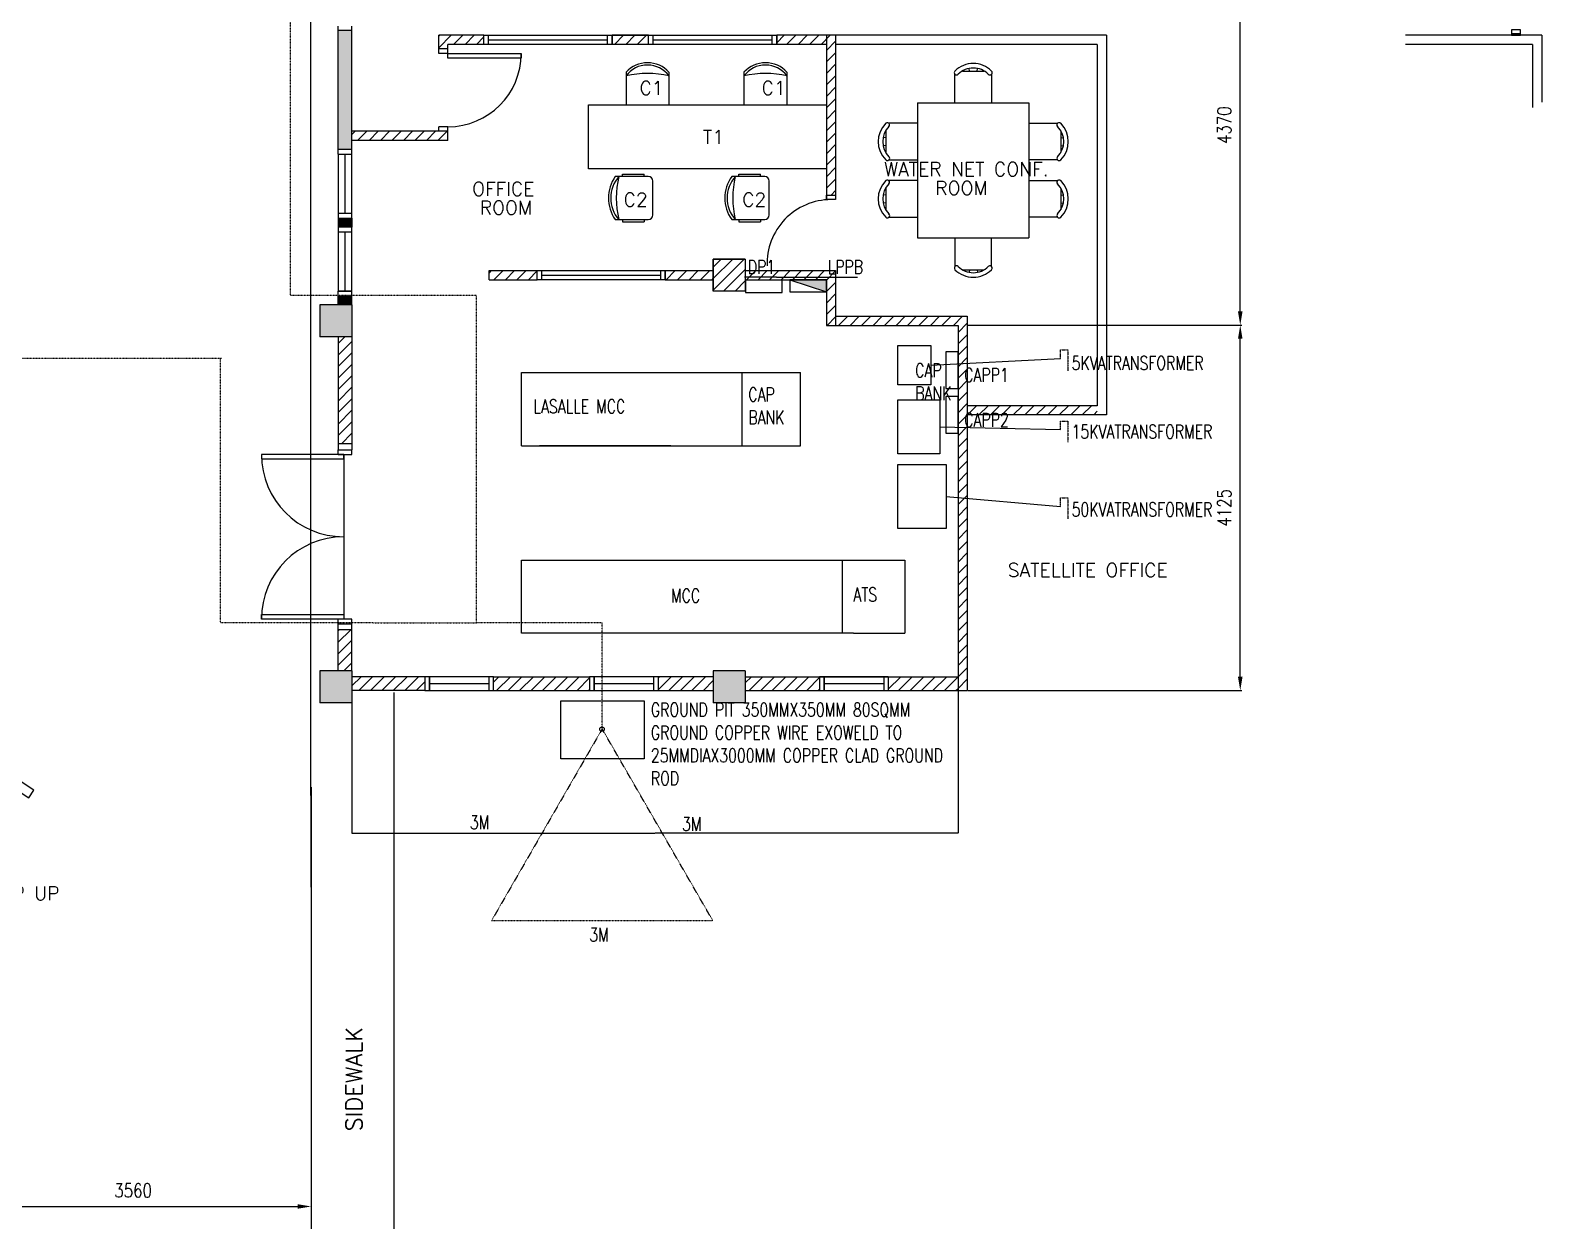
# Model space of a CAD drawing. Header units: millimetres. Extents: x 584091 to 786830, y -285467 to -75262.
# Drawn here: x 593853 to 610375, y -95884 to -82875 of the extents above; entities that cross this region are included whole.
import ezdxf

# ---------------------------------------------------------------- set-up
doc = ezdxf.new("R2010")
doc.units = ezdxf.units.MM
doc.header["$LTSCALE"] = 0.5
doc.linetypes.add('HIDDEN', pattern=[0.375, 0.25, -0.125])
doc.linetypes.add('PHANTOM2', pattern=[31.750000000000004, 15.875, -3.175, 3.175, -3.175, 3.175, -3.175])
doc.layers.get('0').update_dxf_attribs({"color": 2})
doc.layers.get('Defpoints').update_dxf_attribs({"color": 140})
for name, color, linetype in [('a-co', 3, 'PHANTOM2'), ('aa co', 7, 'Continuous'), ('aa light', 7, 'Continuous'), ('aa plan', 8, 'Continuous'), ('aa tex', 7, 'Continuous'), ('COLUMN', 6, 'Continuous'), ('DIMENSION', 1, 'Continuous'), ('DIMENSIONS', 3, 'Continuous'), ('DOORS', 2, 'Continuous'), ('DROP CEILING', 1, 'Continuous'), ('FIXTUTE', 1, 'Continuous'), ('FURNITURE', 2, 'Continuous'), ('HATCH', 1, 'Continuous'), ('RED', 1, 'Continuous'), ('ROADS', 2, 'Continuous'), ('TEXT3', 3, 'Continuous'), ('WAll', 4, 'Continuous'), ('WINDOWS', 2, 'Continuous'), ('YELLOW', 2, 'Continuous')]:
    doc.layers.add(name, color=color, linetype=linetype)
doc.styles.add('SIMPLEX', font='simplex.shx', dxfattribs={"width": 0.8})
doc.styles.get("Standard").update_dxf_attribs({"font": 'romans.shx', "width": 0.75})
doc.dimstyles.new('DIM 300', dxfattribs={"dimscale": 300, "dimtxt": 1.5, "dimasz": 1.5, "dimexe": 0.18, "dimexo": 0.0625, "dimgap": 1, "dimtad": 1, "dimzin": 0, "dimdsep": 46, "dimtxsty": 'SIMPLEX', "dimcen": 0.09, "dimclrd": 256, "dimclre": 256, "dimclrt": 3, "dimadec": 0, "dimazin": 0, "dimtfac": 1, "dimtofl": 0, "dimtmove": 0, "dimatfit": 3, "dimfxl": 1, "dimtolj": 1, "dimtzin": 0, "dimarcsym": 0})
doc.dimstyles.get("Standard").update_dxf_attribs({"dimtxt": 0.18, "dimasz": 0.18, "dimexe": 0.18, "dimexo": 0.0625, "dimgap": 0.09, "dimtad": 0, "dimtih": 1, "dimtoh": 1, "dimdec": 4, "dimzin": 0, "dimdsep": 46, "dimtxsty": 'Standard', "dimcen": 0.09, "dimadec": 0, "dimazin": 0, "dimtfac": 1, "dimtdec": 4, "dimtofl": 0, "dimtmove": 0, "dimatfit": 3, "dimfxl": 1, "dimtolj": 1, "dimtzin": 0, "dimarcsym": 0})
pattern_1 = [(45, (937948.2709889943, 142599.122250232), (-62.75572683030609, 62.7557268303061), [])]

# ---------------------------------------------------------------- blocks, each defined once
blk = doc.blocks.new('*D123')
at = {"layer": 'Defpoints', "color": 0, "transparency": 16777216}
for p in [(593030.215720275, -95232.25751931791), (596924.4049947849, -95232.25751931788), (596924.4049947849, -95727.96514266633)]:
    blk.add_point(p, dxfattribs=at)
at = {"layer": 'DROP CEILING', "color": 1, "lineweight": -2, "transparency": 16777216}
for p, q in [((593030.215720275, -95238.50751931791), (593030.215720275, -95745.96514266633)), ((596924.4049947849, -95238.50751931788), (596924.4049947849, -95745.96514266633)), ((593180.215720275, -95727.96514266633), (596774.4049947849, -95727.96514266633))]:
    blk.add_line(p, q, dxfattribs=at)
at = {"layer": 'DROP CEILING', "color": 1, "transparency": 16777216}
for points in [[(593180.215720275, -95702.96514266633), (593180.215720275, -95752.96514266633), (593030.215720275, -95727.96514266633)], [(596774.4049947849, -95702.96514266633), (596774.4049947849, -95752.96514266633), (596924.4049947849, -95727.96514266633)]]:
    blk.add_solid(points, dxfattribs=at)
at = {"layer": 'DROP CEILING', "color": 3, "transparency": 16777216, "insert": (594977.3103575299, -95552.96514266633), "char_height": 150, "attachment_point": 5, "style": 'SIMPLEX'}
blk.add_mtext('\\A1;3560', dxfattribs=at)
blk = doc.blocks.new('*D121')
at = {"layer": 'Defpoints', "color": 0, "transparency": 16777216}
for p in [(606532.1069477692, -81729.59506932934), (607079.3988059065, -81729.59506932934), (604094.217072556, -86096.84343870974)]:
    blk.add_point(p, dxfattribs=at)
at = {"layer": 'DROP CEILING', "color": 1, "lineweight": -2, "transparency": 16777216}
for p, q in [((606538.3569477692, -81729.59506932934), (607097.3988059065, -81729.59506932934)), ((607079.3988059065, -85946.84343870974), (607079.3988059065, -81879.59506932934)), ((604100.467072556, -86096.84343870974), (607097.3988059065, -86096.84343870974))]:
    blk.add_line(p, q, dxfattribs=at)
at = {"layer": 'DROP CEILING', "color": 1, "transparency": 16777216}
for points in [[(607054.3988059065, -81879.59506932934), (607104.3988059065, -81879.59506932934), (607079.3988059065, -81729.59506932934)], [(607054.3988059065, -85946.84343870974), (607104.3988059065, -85946.84343870974), (607079.3988059065, -86096.84343870974)]]:
    blk.add_solid(points, dxfattribs=at)
at = {"layer": 'DROP CEILING', "color": 3, "transparency": 16777216, "insert": (606904.3988059065, -83913.21925401945), "char_height": 150, "attachment_point": 5, "rotation": 90, "style": 'SIMPLEX'}
blk.add_mtext('\\A1;4370', dxfattribs=at)
blk = doc.blocks.new('*D113')
at = {"layer": 'Defpoints', "color": 0, "transparency": 16777216}
for p in [(604094.217072556, -86096.84343870974), (607079.3988059065, -86096.84343870974), (604094.2170725558, -90089.59506932928)]:
    blk.add_point(p, dxfattribs=at)
at = {"layer": 'DROP CEILING', "color": 1, "lineweight": -2, "transparency": 16777216}
for p, q in [((604100.467072556, -86096.84343870974), (607097.3988059065, -86096.84343870974)), ((607079.3988059065, -89939.59506932928), (607079.3988059065, -86246.84343870974)), ((604100.4670725558, -90089.59506932928), (607097.3988059065, -90089.59506932928))]:
    blk.add_line(p, q, dxfattribs=at)
at = {"layer": 'DROP CEILING', "color": 1, "transparency": 16777216}
for points in [[(607054.3988059065, -86246.84343870974), (607104.3988059065, -86246.84343870974), (607079.3988059065, -86096.84343870974)], [(607054.3988059065, -89939.59506932928), (607104.3988059065, -89939.59506932928), (607079.3988059065, -90089.59506932928)]]:
    blk.add_solid(points, dxfattribs=at)
at = {"layer": 'DROP CEILING', "color": 3, "transparency": 16777216, "insert": (606904.3988059065, -88093.21925401942), "char_height": 150, "attachment_point": 5, "rotation": 90, "style": 'SIMPLEX'}
blk.add_mtext('\\A1;4125', dxfattribs=at)
blk = doc.blocks.new('*D124')
at = {"layer": 'aa light', "color": 0, "lineweight": -2, "transparency": 16777216}
for p, q in [((597369.2170725558, -89939.65756932928), (597369.2170725558, -91649.45535744367)), ((603994.2170725558, -89939.65756932928), (603994.2170725558, -91649.45535744367))]:
    blk.add_line(p, q, dxfattribs=at)
at = {"layer": 'aa light', "color": 0, "linetype": 'Continuous', "lineweight": -2, "transparency": 16777216}
for p, q in [((597369.3970725558, -91649.27535744368), (600681.1031439843, -91649.27535744368)), ((603994.0370725557, -91649.27535744368), (600682.3310011273, -91649.27535744368))]:
    blk.add_line(p, q, dxfattribs=at)
at = {"layer": 'aa light', "color": 0, "transparency": 16777216}
for points in [[(597369.3970725558, -91649.24535744368), (597369.3970725558, -91649.30535744368), (597369.2170725558, -91649.27535744368)], [(603994.0370725557, -91649.24535744368), (603994.0370725557, -91649.30535744368), (603994.2170725558, -91649.27535744368)]]:
    blk.add_solid(points, dxfattribs=at)
at = {"layer": 'Defpoints', "color": 0, "transparency": 16777216}
for p in [(597369.2170725558, -89939.59506932928), (603994.2170725558, -89939.59506932928), (603994.2170725558, -91649.27535744368)]:
    blk.add_point(p, dxfattribs=at)
at = {"layer": 'aa light', "color": 0, "transparency": 16777216, "insert": (600681.7170725558, -91649.27535744368), "char_height": 0.18, "attachment_point": 5}
blk.add_mtext('\\A1;6625.0000', dxfattribs=at)

msp = doc.modelspace()

# ---------------------------------------------------------------- hatches: boundary and pattern name
at = {"layer": 'aa light'}
msp.add_hatch(color=1, dxfattribs=at).paths.add_polyline_path([(602556.5529540165, -85735.24722570364), (602556.5529540165, -85600.85751931797), (602156.5529540163, -85600.85751931797)])
at = {"layer": 'DIMENSION'}
h = msp.add_hatch(dxfattribs=at)
h.set_pattern_fill('ANSI31', color=8)
h.set_pattern_definition([(45, (976049.8592982031, 141748.214614326), (-0.08838834764831843, 0.08838834764831845), [])])
h.paths.add_polyline_path([(597369.2170725558, -84927.72629432363), (597219.2170725558, -84927.72629432363), (597219.2170725558, -85027.72629432363), (597369.2170725558, -85027.72629432363)])
h = msp.add_hatch(dxfattribs=at)
h.set_pattern_fill('ANSI31', color=8)
h.set_pattern_definition([(45, (976049.8592982031, 140900.0833893316), (-0.08838834764831843, 0.08838834764831845), [])])
h.paths.add_polyline_path([(597369.2170725558, -85775.85751931797), (597219.2170725558, -85775.85751931797), (597219.2170725558, -85875.85751931797), (597369.2170725558, -85875.85751931797)])
at = {"layer": 'HATCH'}
h = msp.add_hatch(dxfattribs=at)
h.set_pattern_fill('ANSI31', color=8, scale=710)
h.set_pattern_definition(pattern_1)
h.paths.add_polyline_path([(599394.2170725563, -85500.85751931797), (598869.2170725563, -85500.85751931797), (598869.2170725563, -85600.85751931797), (599394.2170725563, -85600.85751931797)])
h.paths.add_polyline_path([(601319.217072556, -85500.85751931797), (600794.2170725563, -85500.85751931797), (600794.2170725563, -85600.85751931797), (601319.217072556, -85600.85751931797)])
h.paths.add_polyline_path([(602656.5529540165, -85500.85751931797), (601669.217072556, -85500.85751931797), (601669.217072556, -85600.85751931797), (602556.5529540165, -85600.85751931803), (602556.5529540165, -86100.857519318), (602656.5529540163, -86100.857519318), (602656.5529540163, -85950.85751931797)])
h.paths.add_polyline_path([(602656.5529540163, -82929.59506932928), (602556.5529540163, -82929.59506932928), (602556.5529540163, -84675.85751931797), (602656.5529540163, -84675.85751931797)])
h.paths.add_polyline_path([(602556.5529540163, -82929.59506932928), (602012.885013286, -82929.59506932928), (602012.885013286, -83029.59506932928), (602556.5529540163, -83029.59506932928)])
h.paths.add_polyline_path([(600612.885013286, -82929.59506932928), (600212.885013286, -82929.59506932928), (600212.885013286, -83029.59506932928), (600612.885013286, -83029.59506932928)])
h.paths.add_polyline_path([(598812.885013286, -82929.59506932928), (598319.2170725558, -82929.59506932928), (598319.2170725558, -83079.59506932928), (598419.2170725558, -83079.59506932928), (598419.2170725558, -83029.59506932928), (598812.885013286, -83029.59506932928)])
h.paths.add_polyline_path([(598419.2170725558, -83979.59506932928), (598319.217072556, -83979.59506932928), (597369.2170725558, -83979.59506932928), (597369.2170725558, -84079.59506932928), (598419.2170725558, -84079.59506932928)])
h = msp.add_hatch(dxfattribs=at)
h.set_pattern_fill('ANSI31', color=8, scale=710)
h.set_pattern_definition(pattern_1)
h.paths.add_polyline_path([(601319.217072556, -85725.85751931797), (601669.217072556, -85725.85751931797), (601669.217072556, -85375.85751931797), (601319.217072556, -85375.85751931797)])
h = msp.add_hatch(dxfattribs=at)
h.set_pattern_fill('ANSI31', color=8, scale=710)
h.set_pattern_definition(pattern_1)
h.paths.add_polyline_path([(602656.5529540163, -86000.85751931797), (602656.5529540163, -86100.85751931797), (603994.217072556, -86100.85751931797), (603994.217072556, -90089.59506932928), (604094.217072556, -90089.59506932928), (604094.217072556, -86000.85751931797)])
h = msp.add_hatch(dxfattribs=at)
h.set_pattern_fill('ANSI31', color=8, scale=710)
h.set_pattern_definition(pattern_1)
h.paths.add_polyline_path([(601319.2170725558, -89939.59506932928), (600716.555732599, -89939.59506932931), (600716.555732599, -90089.59506932928), (601319.2170725558, -90089.59506932928)])
h.paths.add_polyline_path([(599966.555732599, -89939.59506932928), (599000.899290279, -89939.59506932928), (599000.899290279, -90089.59506932928), (599966.555732599, -90089.59506932928)])
h.paths.add_polyline_path([(599000.899290279, -89939.59506932928), (598916.555732599, -89939.59506932928), (598916.555732599, -90089.59506932928), (599000.899290279, -90089.59506932928)])
h.paths.add_polyline_path([(598166.555732599, -89939.59506932931), (597369.2170725558, -89939.59506932928), (597369.2170725558, -90089.59506932937), (598166.555732599, -90089.59506932934)])
h.paths.add_polyline_path([(597369.2170725558, -89425.20139434637), (597219.2170725567, -89425.20139434637), (597219.2170725574, -89875.85751931797), (597369.2170725558, -89875.85751931797)])
h.paths.add_polyline_path([(597369.2170725551, -86225.85751931797), (597219.2170725558, -86225.85751931797), (597219.2170725558, -87393.98874431232), (597369.2170725556, -87393.98874431232)])
h = msp.add_hatch(dxfattribs=at)
h.set_pattern_fill('ANSI31', color=8, scale=710)
h.set_pattern_definition(pattern_1)
h.paths.add_polyline_path([(604094.217072556, -86977.82858456936), (604094.217072556, -87077.82858456936), (605517.0902033041, -87077.82858456936), (605517.0902033041, -86977.82858456936)])
h = msp.add_hatch(dxfattribs=at)
h.set_pattern_fill('ANSI31', color=8, scale=710)
h.set_pattern_definition(pattern_1)
h.paths.add_polyline_path([(601669.2170725558, -89939.59506932928), (601669.2170725558, -90089.59506932928), (602481.7170725558, -90089.59506932928), (602481.7170725558, -89939.59506932928)])
h.paths.add_polyline_path([(603994.2170725558, -90089.59506932928), (603994.2170725558, -89939.59506932928), (603231.7170725558, -89939.59506932928), (603231.7170725558, -90089.59506932928)])
at = {"layer": 'RED'}
h = msp.add_hatch(color=8, dxfattribs=at)
h.dxf.hatch_style = 1
h.paths.add_polyline_path([(597219.217072556, -84177.72629432363), (597369.2170725558, -84177.72629432363), (597369.2170725558, -84079.59506932928), (597369.2170725558, -82879.59506932934), (597219.217072556, -82879.59506932934)])
h = msp.add_hatch(color=8, dxfattribs=at)
h.dxf.hatch_style = 1
h.paths.add_polyline_path([(597019.2170725551, -86225.85751931797), (597369.2170725551, -86225.85751931797), (597369.2170725551, -85875.85751931797), (597019.2170725551, -85875.85751931797)])
h = msp.add_hatch(color=8, dxfattribs=at)
h.dxf.hatch_style = 1
h.paths.add_polyline_path([(601669.2170725558, -89875.85751931797), (601319.2170725558, -89875.85751931797), (601319.2170725558, -90225.85751931797), (601669.2170725558, -90225.85751931797)])
h.paths.add_polyline_path([(597369.2170725558, -89875.85751931797), (597019.2170725558, -89875.85751931797), (597019.2170725558, -90225.85751931797), (597369.2170725558, -90225.85751931797)])

# ---------------------------------------------------------------- linework, layer by layer
at = {"color": 8}
msp.add_lwpolyline([(601319.217072556, -85375.85751931797), (601669.217072556, -85375.85751931797), (601669.217072556, -85725.85751931797), (601319.217072556, -85725.85751931797)], close=True, dxfattribs=at)
at = {"layer": 'a-co', "color": 3, "elevation": -17.62377274896835}
for points in [[(605115.4664622137, -86461.51340877253), (605115.4664622137, -86368.01340877253), (605196.4664622137, -86368.01340877253), (605196.4664622137, -86599.51340877253)], [(605115.4664622137, -87239.01340877253), (605115.4664622137, -87145.51340877253), (605196.4664622137, -87145.51340877253), (605196.4664622137, -87377.01340877253)], [(605115.4664622137, -88079.01340877253), (605115.4664622137, -87985.51340877253), (605196.4664622137, -87985.51340877253), (605196.4664622137, -88217.01340877253)]]:
    msp.add_lwpolyline(points, dxfattribs=at)
at = {"layer": 'aa co', "color": 4}
for p, q in [((599224.217072556, -87414.59506932936), (599224.217072556, -86614.59506932936)), ((599224.217072556, -86614.59506932936), (600024.217072556, -86614.59506932936)), ((599366.5529540165, -86614.59506932933, -17.62377274896832), (599793.8888354767, -86614.59506932933, -17.62377274896832)), ((600024.217072556, -86614.59506932936), (601231.5529540165, -86614.59506932936, -17.62377274896835)), ((601231.5529540165, -86614.59506932936, -17.62377274896835), (602274.217072556, -86614.59506932936, -17.62377274896835)), ((601634.217072556, -87414.59506932936), (601634.217072556, -86614.59506932934, -17.62377274896869)), ((602274.217072556, -87414.59506932936), (602274.217072556, -86614.59506932936)), ((599224.217072556, -87414.59506932936), (602274.217072556, -87414.59506932936)), ((600219.2170725558, -87414.59506932934), (599419.2170725558, -87414.59506932934)), ((600856.8811910956, -87414.59506932937), (600056.8811910956, -87414.59506932937)), ((600726.5529540163, -87414.59506932933), (600086.5529540163, -87414.59506932933)), ((600626.5529540164, -87414.59506932934), (600219.2170725558, -87414.59506932934)), ((599224.217072556, -89464.59506932937), (599224.217072556, -88664.59506932937)), ((599224.217072556, -88664.59506932937), (603414.217072556, -88664.59506932937)), ((599691.9676828983, -88664.59506932934), (600491.9676828983, -88664.59506932934)), ((600329.631801438, -88664.59506932937), (601129.631801438, -88664.59506932937)), ((600491.9676828983, -88664.59506932934), (601291.9676828983, -88664.59506932934)), ((601549.217072556, -88664.59506932934), (601976.5529540163, -88664.59506932934)), ((602729.631801438, -88664.59506932937), (602729.631801438, -89464.59506932937)), ((603414.217072556, -88664.59506932937), (603414.217072556, -89464.59506932937)), ((600024.217072556, -89464.59506932937), (599224.217072556, -89464.59506932937)), ((600824.217072556, -89464.59506932937), (600024.217072556, -89464.59506932937)), ((601624.217072556, -89464.59506932937), (600824.217072556, -89464.59506932937)), ((602424.217072556, -89464.59506932937), (601624.217072556, -89464.59506932937)), ((602851.5529540163, -89464.59506932937), (602424.217072556, -89464.59506932937)), ((602851.5529540163, -89464.59506932937), (603414.217072556, -89464.59506932937))]:
    msp.add_line(p, q, dxfattribs=at)
at = {"layer": 'aa light', "color": 6, "linetype": 'HIDDEN', "ltscale": 0.02}
for p, q in [((596699.3023436739, -85774.51340877239, -17.62377274896832), (596699.3023436739, -78613.01340877239, -17.62377274896832)), ((598729.3023436739, -85774.51340877239, -17.62377274896832), (596699.3023436739, -85774.51340877239, -17.62377274896832)), ((598729.3023436739, -89351.01340877239, -17.62377274896832), (598729.3023436739, -85774.51340877239, -17.62377274896832)), ((592720.1549711621, -86457.78520359525), (595942.6549711621, -86457.78520359525)), ((595928.3023436738, -86457.78520359525), (595928.3023436739, -89345.01340877239, -17.62377274896832)), ((595928.3023436739, -89345.01340877239, -17.62377274896832), (598729.3023436739, -89351.01340877239, -17.62377274896832)), ((600104.6465444397, -89351.01340877239, -17.62377274896832), (598729.3023436739, -89351.01340877239, -17.62377274896832)), ((600104.6465444397, -90509.7795940438, -17.62377274896832), (600104.6465444397, -89351.01340877239, -17.62377274896832))]:
    msp.add_line(p, q, dxfattribs=at)
at = {"layer": 'aa light', "color": 6}
for p, q in [((603335.9664622137, -86319.01340877253, -17.62377274896835), (603695.9664622137, -86319.01340877253, -17.62377274896835)), ((603335.9664622137, -86749.01340877253, -17.62377274896835), (603335.9664622137, -86319.01340877253, -17.62377274896835)), ((603695.9664622137, -86319.01340877253, -17.62377274896835), (603695.9664622137, -86749.01340877253, -17.62377274896835)), ((603695.9664622137, -86749.01340877253, -17.62377274896835), (603335.9664622137, -86749.01340877253, -17.62377274896835)), ((603335.9664622137, -86912.51340877253, -17.62377274896835), (603795.9664622137, -86912.51340877253, -17.62377274896835)), ((603335.9664622137, -87502.51340877253, -17.62377274896835), (603335.9664622137, -86912.51340877253, -17.62377274896835)), ((603795.9664622137, -86912.51340877253, -17.62377274896835), (603795.9664622137, -87502.51340877253, -17.62377274896835)), ((603795.9664622137, -87502.51340877253, -17.62377274896835), (603335.9664622137, -87502.51340877253, -17.62377274896835)), ((603335.9664622137, -87618.51340877253, -17.62377274896835), (603865.9664622137, -87618.51340877253, -17.62377274896835)), ((603335.9664622137, -88318.51340877253, -17.62377274896835), (603335.9664622137, -87618.51340877253, -17.62377274896835)), ((603865.9664622137, -87618.51340877253, -17.62377274896835), (603865.9664622137, -88318.51340877253, -17.62377274896835)), ((603865.9664622137, -88318.51340877253, -17.62377274896835), (603335.9664622137, -88318.51340877253, -17.62377274896835))]:
    msp.add_line(p, q, dxfattribs=at)
at = {"layer": 'aa light', "color": 4}
for points in [[(601670.5529540165, -85607.15494736293), (601670.5529540165, -85741.54465374872), (602070.5529540165, -85741.54465374872), (602070.5529540165, -85607.15494736293)], [(602156.5529540165, -85600.85751931797), (602156.5529540165, -85735.24722570376), (602556.5529540165, -85735.24722570376), (602556.5529540165, -85600.85751931797)], [(603994.217072556, -86388.01340877253), (603859.8273661702, -86388.01340877253), (603859.8273661702, -86788.01340877253), (603994.217072556, -86788.01340877253)], [(603994.217072556, -86878.51340877253), (603859.8273661702, -86878.51340877253), (603859.8273661702, -87278.51340877253), (603994.217072556, -87278.51340877253)]]:
    msp.add_lwpolyline(points, close=True, dxfattribs=at)
msp.add_lwpolyline([(602156.5529540165, -85600.85751931797), (602556.5529540165, -85735.24722570376)], dxfattribs=at)
at = {"layer": 'aa light', "color": 6, "elevation": -17.62377274896832}
msp.add_lwpolyline([(599652.8023436739, -90204.51340877239), (600562.8632989749, -90204.51340877239), (600562.8632989749, -90834.91455033075), (599652.8023436739, -90834.91455033075)], close=True, dxfattribs=at)
at = {"layer": 'aa light', "color": 6, "linetype": 'HIDDEN', "ltscale": 0.02, "elevation": -17.62377274896832}
msp.add_lwpolyline([(601313.3985668765, -92603.39951065622), (600104.6465444397, -90509.7795940438), (598895.8945220027, -92603.39951065619)], close=True, dxfattribs=at)
at = {"layer": 'aa light', "color": 6}
msp.add_circle((600103.0534059973, -90512.5389907694, -17.62377274896832), 25, dxfattribs=at)
at = {"layer": 'aa plan', "ltscale": 0.05}
for p, q in [((602008.9676828984, -85573.46927329231, 17.6237727489683), (601658.9676828984, -85573.46927329231, 17.6237727489683)), ((602008.9676828984, -85573.46927329231, 17.6237727489683), (602896.3035643587, -85573.46927329231, 17.6237727489683)), ((603695.9664622137, -86534.01340877253, -17.62377274896835), (605115.4664622137, -86461.51340877253, -17.62377274896835)), ((603795.9664622137, -87207.51340877253, -17.62377274896835), (605115.4664622137, -87239.01340877253, -17.62377274896835)), ((603865.9664622137, -87968.51340877253, -17.62377274896835), (605115.4664622137, -88079.01340877253, -17.62377274896835))]:
    msp.add_line(p, q, dxfattribs=at)
at = {"layer": 'COLUMN', "color": 8}
for p, q in [((601669.217072556, -85375.85751931797), (601319.217072556, -85375.85751931797)), ((601319.217072556, -85375.85751931797), (601319.217072556, -85725.85751931797)), ((601669.217072556, -85375.85751931797), (601319.217072556, -85375.85751931797)), ((601319.217072556, -85375.85751931797), (601319.217072556, -85725.85751931797)), ((601669.217072556, -85375.85751931797), (601669.217072556, -85725.85751931797)), ((601669.217072556, -85375.85751931797), (601669.217072556, -85725.85751931797)), ((601669.217072556, -85725.85751931797), (601319.217072556, -85725.85751931797)), ((601669.217072556, -85725.85751931797), (601319.217072556, -85725.85751931797)), ((597369.2170725558, -85875.85751931797), (597019.2170725558, -85875.85751931797)), ((597019.2170725558, -85875.85751931797), (597019.2170725558, -86225.85751931797)), ((597369.2170725558, -85875.85751931797), (597369.2170725558, -86225.85751931797)), ((597369.2170725558, -86225.85751931797), (597019.2170725558, -86225.85751931797)), ((597369.2170725558, -89875.85751931797), (597019.2170725558, -89875.85751931797)), ((597019.2170725558, -89875.85751931797), (597019.2170725558, -90225.85751931797)), ((597369.2170725558, -89875.85751931797), (597369.2170725558, -90225.85751931797)), ((601669.2170725558, -89875.85751931797), (601319.2170725558, -89875.85751931797)), ((601319.2170725558, -89875.85751931797), (601319.2170725558, -90225.85751931797)), ((601669.2170725558, -89875.85751931797), (601669.2170725558, -90225.85751931797)), ((597369.2170725558, -90225.85751931797), (597019.2170725558, -90225.85751931797)), ((601669.2170725558, -90225.85751931797), (601319.2170725558, -90225.85751931797))]:
    msp.add_line(p, q, dxfattribs=at)
at = {"layer": 'DIMENSIONS', "color": 8}
for points in [[(610375.2281372249, -82929.59506932934), (610375.2281372249, -83661.0019245705)], [(610275.2281372249, -83029.59506932934), (610275.2281372249, -83718.21244175915)]]:
    msp.add_lwpolyline(points, dxfattribs=at)
at = {"layer": 'DOORS', "color": 8}
for p, q in [((598862.885013286, -83029.59506932934), (598862.885013286, -82929.59506932934)), ((600162.885013286, -83029.59506932931), (600162.885013286, -82929.59506932931)), ((600212.885013286, -83029.59506932931), (600212.885013286, -82929.59506932931)), ((600612.885013286, -83029.59506932928), (600612.885013286, -82929.59506932928)), ((600662.885013286, -83029.59506932928), (600662.885013286, -82929.59506932928)), ((601962.885013286, -83029.59506932928), (601962.885013286, -82929.59506932928)), ((602012.885013286, -83029.59506932928), (602012.885013286, -82929.59506932928)), ((598862.885013286, -82979.59506932934), (600162.885013286, -82979.59506932934)), ((600662.885013286, -82979.59506932934), (601962.885013286, -82979.59506932934)), ((599394.2170725563, -85600.85751931803), (599394.2170725563, -85500.85751931803)), ((599444.2170725563, -85600.85751931803), (599444.2170725563, -85500.85751931803)), ((599444.2170725563, -85550.85751931803), (600744.2170725563, -85550.85751931803)), ((600744.2170725563, -85600.85751931797), (600744.2170725563, -85500.85751931797)), ((600794.2170725563, -85600.85751931797), (600794.2170725563, -85500.85751931797)), ((597369.217072556, -89309.59506932931), (597219.217072556, -89309.59506932934))]:
    msp.add_line(p, q, dxfattribs=at)
for points in [[(598812.885013286, -82929.59506932928), (600212.885013286, -82929.59506932928), (600212.885013286, -83029.59506932928), (598812.885013286, -83029.59506932928)], [(600612.885013286, -82929.59506932928), (602012.885013286, -82929.59506932928), (602012.885013286, -83029.59506932928), (600612.885013286, -83029.59506932928)], [(610044.217072556, -82870.59506932934), (610044.217072556, -82929.59506932934), (610144.217072556, -82929.59506932934), (610144.217072556, -82870.59506932934)], [(598419.217072556, -83129.59506932928), (599219.217072556, -83129.59506932928), (599219.217072556, -83179.59506932928), (598419.217072556, -83179.59506932928)], [(602556.5529540163, -84725.85751931797), (602556.5529540163, -84675.85751931797), (602656.5529540163, -84675.85751931797), (602656.5529540163, -84725.85751931797)], [(599394.2170725563, -85500.85751931797), (600794.2170725563, -85500.85751931797), (600794.2170725563, -85600.85751931797), (599394.2170725563, -85600.85751931797)], [(592168.6322469406, -90159.25286853357), (593836.5392312522, -91262.92233521517), (593891.7227045861, -91179.52698599958), (592223.8157202748, -90075.85751931797)]]:
    msp.add_lwpolyline(points, close=True, dxfattribs=at)
for centre, radius, start, end in [((598419.217072556, -83129.59506932928), 800, 270, 0), ((602606.5529540163, -85425.85751931797), 700, 90, 182.0467130958571)]:
    msp.add_arc(centre, radius, start, end, dxfattribs=at)
at = {"layer": 'FIXTUTE', "color": 8}
for p, q in [((596920.2170725558, -88039.59506932931), (596920.2170725558, -80727.0374023841)), ((596920.2170725558, -91236.43875786284), (596920.2170725558, -88039.59506932931)), ((596920.2170725558, -91236.43875786287), (596920.2170725558, -92237.57518865247))]:
    msp.add_line(p, q, dxfattribs=at)
at = {"layer": 'FURNITURE', "color": 8}
for p, q in [((603960.9480191222, -83669.07371189608), (603960.9480191222, -83356.00462779007)), ((604041.7182881297, -83320.64928873081), (604280.1777501146, -83320.64928873081)), ((604118.1867605182, -83320.64928873087), (604115.1617626254, -83292.35266705503)), ((604203.709277726, -83320.64928873087), (604206.7342756188, -83292.35266705503)), ((604360.9480191222, -83356.00462779007), (604360.9480191222, -83669.07371189608)), ((603552.9775959759, -83892.1609267611), (603239.9085118698, -83892.1609267611)), ((604768.9184422684, -83892.1609267611), (605081.9875263744, -83892.1609267611)), ((603204.5531728107, -84049.39966815716), (603176.2565511349, -84046.37467026449)), ((603204.5531728105, -83972.93119576864), (603204.5531728105, -84211.39065775357)), ((605117.3428654338, -83972.93119576864), (605117.3428654338, -84211.39065775357)), ((605117.3428654338, -84049.39966815716), (605145.6394871096, -84046.37467026449)), ((603204.5531728107, -84134.92218536494), (603176.2565511349, -84137.94718325773)), ((605117.3428654338, -84134.92218536494), (605145.6394871096, -84137.94718325773)), ((603239.9085118698, -84292.1609267611), (603552.9775959759, -84292.1609267611)), ((605081.9875263744, -84292.1609267611), (604768.9184422684, -84292.1609267611)), ((600325.6214476277, -84472.9438709128), (600325.6214476277, -84447.9438709128)), ((600325.6214476277, -84447.9438709128), (600562.0564747574, -84447.9438709128)), ((600562.0564747574, -84472.9438709128), (600562.0564747574, -84447.9438709128)), ((601598.0112969023, -84472.9438709128), (601598.0112969023, -84447.9438709128)), ((601598.0112969023, -84447.9438709128), (601834.446324032, -84447.9438709128)), ((601834.446324032, -84472.9438709128), (601834.446324032, -84447.9438709128)), ((603552.9775959759, -84518.35156415636), (603239.9085118698, -84518.35156415636)), ((604768.9184422684, -84518.35156415636), (605081.9875263744, -84518.35156415636)), ((603204.5531728107, -84675.59030555241), (603176.2565511349, -84672.56530765974)), ((603204.5531728105, -84599.1218331639), (603204.5531728105, -84837.58129514882)), ((605117.3428654338, -84599.1218331639), (605117.3428654338, -84837.58129514882)), ((605117.3428654338, -84675.59030555241), (605145.6394871096, -84672.56530765974)), ((603204.5531728107, -84761.11282276019), (603176.2565511349, -84764.13782065298)), ((603239.9085118698, -84918.35156415636), (603552.9775959759, -84918.35156415636)), ((605081.9875263744, -84918.35156415636), (604768.9184422684, -84918.35156415636)), ((605117.3428654338, -84761.11282276019), (605145.6394871096, -84764.13782065298)), ((600325.6214476277, -84943.72001062243), (600325.6214476277, -84968.72001062243)), ((600325.6214476277, -84968.72001062243), (600562.0564747574, -84968.72001062243)), ((600562.0564747574, -84943.72001062243), (600562.0564747574, -84968.72001062243)), ((601598.0112969023, -84943.72001062243), (601598.0112969023, -84968.72001062243)), ((601598.0112969023, -84968.72001062243), (601834.446324032, -84968.72001062243)), ((601834.446324032, -84943.72001062243), (601834.446324032, -84968.72001062243)), ((603960.9480191222, -85143.12692335201), (603960.9480191222, -85456.19600745803)), ((604360.9480191222, -85456.19600745803), (604360.9480191222, -85143.12692335201)), ((604041.7182881297, -85491.55134651728), (604280.1777501146, -85491.55134651728)), ((604118.1867605182, -85491.55134651723), (604115.1617626254, -85519.84796819306)), ((604203.709277726, -85491.55134651723), (604206.7342756188, -85519.84796819306))]:
    msp.add_line(p, q, dxfattribs=at)
at = {"layer": 'FURNITURE', "color": 8, "ltscale": 0.05}
for p, q in [((603552.9775959759, -83669.07371189608), (603552.9775959759, -85143.12692335207)), ((603552.9775959759, -83669.07371189608), (604768.9184422684, -83669.07371189608)), ((604768.9184422684, -83669.07371189608), (604768.9184422684, -85143.12692335207)), ((603552.9775959759, -85143.12692335207), (604768.9184422684, -85143.12692335207))]:
    msp.add_line(p, q, dxfattribs=at)
for points in [[(600365.1743397575, -83335.038273396, 0.006633133888739701), (600365.1658927957, -83335.67497020334), (600365.1658927957, -83688.7097873752)], [(601654.9557780144, -83335.038273396, 0.006633133888739701), (601654.9473310523, -83335.67497020334), (601654.9473310523, -83688.7097873752)], [(600247.8515125914, -84943.71156366044, 0.006633133888739701), (600248.4882093987, -84943.72001062243), (600608.9331978511, -84943.72001062243, 0.4142135623730951), (600658.9331978511, -84893.72001062243), (600658.9331978511, -84522.9438709128, 0.4142135623730951), (600608.9331978511, -84472.9438709128), (600248.4882093987, -84472.9438709128)], [(601520.2413618662, -84943.71156366044, 0.006633133888739701), (601520.8780586736, -84943.72001062243), (601881.323047126, -84943.72001062243, 0.4142135623730951), (601931.323047126, -84893.72001062243), (601931.323047126, -84522.9438709128, 0.4142135623730951), (601881.323047126, -84472.9438709128), (601520.8780586736, -84472.9438709128)]]:
    msp.add_lwpolyline(points, format="xyb", dxfattribs=at)
for points in [[(600835.9420325053, -83688.7097873752), (600835.9420325053, -83335.67497020334)], [(602125.7234707619, -83688.7097873752), (602125.7234707619, -83335.67497020334)]]:
    msp.add_lwpolyline(points, dxfattribs=at)
at = {"layer": 'FURNITURE', "color": 8}
msp.add_lwpolyline([(599956.5529540163, -83688.7097873752), (602556.5529540163, -83688.7097873752), (602556.5529540163, -84388.7097873752), (599956.5529540163, -84388.7097873752)], close=True, dxfattribs=at)
for centre, radius, start, end in [((600600.2740651816, -83545.4330073621), 290.4961568309733, 35.78076128279082, 144.0308303592834), ((600600.2740651816, -83545.4330073621), 315.4961568309733, 41.67092028922937, 138.1740987416885), ((601890.0555034385, -83545.4330073621), 290.4961568309733, 35.78076128279082, 144.0308303592834), ((601890.0555034385, -83545.4330073621), 315.4961568309733, 41.67092028922937, 138.1740987416885), ((604160.9480191222, -83520.64928873081), 282.842712474619, 44.99999999941044, 135.0000000005896), ((600600.5539626505, -84326.08376350292), 979.9638048472152, 76.1016091693358, 103.8983908306642), ((601890.3354009071, -84326.08376350292), 979.9638048472152, 76.1016091693358, 103.8983908306642), ((603978.6256886518, -83338.3269582605), 24.9999999999502, 135.0000000005896, 315.0000000005895), ((604160.9480191222, -83520.64928873081), 232.842712474619, 44.99999999941044, 135.0000000005896), ((604343.2703495924, -83338.3269582605), 24.9999999999502, 224.9999999994105, 44.99999999941044), ((603404.5531728105, -84092.1609267611), 282.842712474619, 135.0000000005896, 224.9999999994105), ((603404.5531728105, -84092.1609267611), 232.842712474619, 135.0000000005896, 224.9999999994105), ((603222.2308423403, -83909.83859629079), 24.9999999999502, 315.0000000005895, 135.0000000005896), ((605099.665195904, -83909.83859629079), 24.9999999999502, 44.99999999941044, 224.9999999994105), ((604917.3428654338, -84092.1609267611), 232.842712474619, 315.0000000005895, 44.99999999941044), ((604917.3428654338, -84092.1609267611), 282.842712474619, 315.0000000005895, 44.99999999941044), ((603222.2308423403, -84274.48325723142), 24.9999999999502, 224.9999999994105, 44.99999999941044), ((605099.665195904, -84274.48325723142), 24.9999999999502, 135.0000000005896, 315.0000000005895), ((600577.7757457581, -84708.77349769548), 405.0257948205859, 144.3904639990694, 215.4545550258301), ((600549.8134000164, -84708.76239062627), 352.0634780617588, 137.9469662520318, 221.8646253829112), ((601238.8970026984, -84708.33194076762), 979.9638048472152, 166.1016091683262, 193.8983908316738), ((601850.165595033, -84708.77349769548), 405.0257948205859, 144.3904639990694, 215.4545550258301), ((601822.203249291, -84708.76239062627), 352.0634780617588, 137.9469662520318, 221.8646253829112), ((602511.286851973, -84708.33194076762), 979.9638048472152, 166.1016091683262, 193.8983908316738), ((603404.5531728105, -84718.35156415636), 282.842712474619, 135.0000000005896, 224.9999999994105), ((603404.5531728105, -84718.35156415636), 232.842712474619, 135.0000000005896, 224.9999999994105), ((603222.2308423403, -84536.02923368604), 24.9999999999502, 315.0000000005895, 135.0000000005896), ((605099.665195904, -84536.02923368604), 24.9999999999502, 44.99999999941044, 224.9999999994105), ((604917.3428654338, -84718.35156415636), 232.842712474619, 315.0000000005895, 44.99999999941044), ((604917.3428654338, -84718.35156415636), 282.842712474619, 315.0000000005895, 44.99999999941044), ((603222.2308423403, -84900.67389462667), 24.9999999999502, 224.9999999994105, 44.99999999941044), ((605099.665195904, -84900.67389462667), 24.9999999999502, 135.0000000005896, 315.0000000005895), ((603978.6256886518, -85473.8736769876), 24.9999999999502, 44.99999999941044, 224.9999999994105), ((604160.9480191222, -85291.55134651728), 282.842712474619, 224.9999999994105, 315.0000000005895), ((604160.9480191222, -85291.55134651728), 232.842712474619, 224.9999999994105, 315.0000000005895), ((604343.2703495924, -85473.8736769876), 24.9999999999502, 315.0000000005895, 135.0000000005896)]:
    msp.add_arc(centre, radius, start, end, dxfattribs=at)
at = {"layer": 'ROADS', "color": 8}
for p, q in [((597825.6170725559, -90112.29656097651), (597825.6170725559, -101865.2859207238)), ((596924.4049947849, -91145.01498762006), (596924.4049947849, -102898.0043473673))]:
    msp.add_line(p, q, dxfattribs=at)
at = {"layer": 'WAll', "color": 8}
for p, q in [((597219.217072556, -84227.72629432363), (597219.217072556, -82829.59506932934)), ((597369.2170725558, -84079.59506932928), (597369.2170725558, -82829.59506932934)), ((598319.2170725558, -83129.59506932928), (598319.2170725558, -82929.59506932928)), ((600212.885013286, -82929.59506932928), (600612.885013286, -82929.59506932928)), ((598419.2170725558, -83129.59506932928), (598419.2170725558, -83029.59506932928)), ((600612.885013286, -83029.59506932928), (600212.885013286, -83029.59506932928)), ((598319.217072556, -83979.59506932928), (598319.217072556, -83929.59506932928)), ((598419.2170725558, -84079.59506932928), (598419.2170725558, -83929.59506932928)), ((597369.2170725558, -84227.72629432363), (597369.2170725558, -84079.59506932928)), ((597219.2170725558, -84927.72629432363), (597219.2170725558, -85027.72629432363)), ((597369.2170725558, -84927.72629432363), (597369.2170725558, -85027.7262943236)), ((598869.2170725563, -85600.85751931797), (598869.2170725563, -85500.85751931797)), ((597219.217072556, -85875.85751931797), (597219.217072556, -85727.72629432363)), ((597369.217072556, -85875.85751931797), (597369.217072556, -85727.72629432363)), ((597219.2170725558, -86225.85751931797), (597219.2170725558, -87459.59506932937)), ((597369.2170725551, -86225.85751931797), (597369.2170725556, -87459.59506932937)), ((597219.217072556, -87509.59506932934), (597219.217072556, -87459.59506932934)), ((597369.217072556, -87509.59506932934), (597369.217072556, -87459.59506932934)), ((597219.2170725574, -89875.857519318), (597219.2170725565, -89309.5950693294)), ((597369.2170725558, -89875.857519318), (597369.2170725558, -89309.59506932937))]:
    msp.add_line(p, q, dxfattribs=at)
at = {"layer": 'WAll', "color": 8, "ltscale": 0.05}
for p, q in [((598812.885013286, -82929.59506932928), (598319.2170725558, -82929.59506932928)), ((600612.885013286, -82929.59506932928), (600212.885013286, -82929.59506932928)), ((602556.5529540163, -82929.59506932928), (602012.885013286, -82929.59506932928)), ((602556.5529540163, -82929.59506932928), (602556.5529540163, -84725.85751931797)), ((605617.0902033038, -82929.59506932934), (602556.5529540165, -82929.59506932928)), ((602656.5529540163, -82929.59506932931), (602656.5529540163, -84725.85751931797)), ((605617.0902033038, -82929.59506932937), (605617.0902033038, -87077.82858456936)), ((610375.2281372249, -82929.59506932934), (608884.4652830672, -82929.59506932934)), ((598812.885013286, -83029.59506932928), (598419.2170725558, -83029.59506932928)), ((600612.885013286, -83029.59506932928), (600212.885013286, -83029.59506932928)), ((602556.5529540163, -83029.59506932928), (602012.885013286, -83029.59506932928)), ((605517.0902033038, -83029.59506932928), (602656.5529540163, -83029.59506932934)), ((605517.0902033038, -83029.59506932928), (605517.0902033038, -86977.82858456936)), ((610275.2281372249, -83029.59506932934), (608884.4652830672, -83029.59506932934)), ((598319.2170725558, -83979.59506932928), (597369.2170725558, -83979.59506932928)), ((598419.2170725558, -84079.59506932928), (597369.2170725558, -84079.59506932928)), ((602556.5529540163, -84675.85751931797), (602656.5529540163, -84675.85751931797)), ((598869.2170725563, -85500.85751931797), (599394.2170725563, -85500.85751931797)), ((600794.2170725563, -85500.85751931797), (601319.217072556, -85500.85751931797)), ((601669.217072556, -85500.85751931797), (602656.5529540163, -85500.85751931797)), ((602656.5529540165, -85500.857519318), (602656.5529540165, -86000.85751931797)), ((598869.2170725563, -85600.85751931797), (599394.2170725563, -85600.85751931797)), ((600794.2170725563, -85600.85751931797), (601319.217072556, -85600.85751931797)), ((601669.217072556, -85600.85751931797), (602556.5529540165, -85600.85751931803)), ((602556.5529540165, -85600.85751931797), (602556.5529540165, -86000.85751931797)), ((602556.5529540165, -85600.85751931797), (602556.5529540165, -86100.85751931803)), ((602656.5529540163, -85950.85751931797), (602656.5529540163, -86100.857519318)), ((602656.5529540163, -86000.85751931797), (604094.217072556, -86000.85751931797)), ((604094.217072556, -86000.85751931797), (604094.217072556, -90089.59506932928)), ((602556.5529540165, -86100.857519318), (603994.217072556, -86100.85751931797)), ((603994.217072556, -86100.85751931797), (603994.217072556, -89939.59506932928)), ((605517.0902033041, -86977.82858456936), (604094.217072556, -86977.82858456936)), ((605617.0902033038, -87077.82858456936), (604094.217072556, -87077.82858456936)), ((598166.555732599, -89939.59506932931), (597369.2170725558, -89939.59506932928)), ((598916.5557325988, -89939.59506932928), (599966.555732599, -89939.59506932928)), ((601319.2170725558, -89939.59506932928), (600716.5557325988, -89939.59506932931)), ((598166.555732599, -90089.59506932934), (597369.2170725558, -90089.59506932937)), ((598916.5557325988, -90089.59506932928), (599966.555732599, -90089.59506932928)), ((600716.555732599, -90089.59506932928), (601319.2170725558, -90089.59506932928))]:
    msp.add_line(p, q, dxfattribs=at)
msp.add_lwpolyline([(605617.0902033038, -85015.85829285017), (605617.0902033038, -85115.85829285017)], dxfattribs=at)
at = {"layer": 'WINDOWS', "color": 8}
for p, q in [((597369.2170725558, -82879.59506932934), (597219.217072556, -82879.59506932934)), ((610144.217072556, -82912.5950693294), (610044.217072556, -82912.5950693294)), ((598419.217072556, -83079.59506932928), (598319.217072556, -83079.59506932928)), ((598419.217072556, -83129.59506932928), (598319.217072556, -83129.59506932928)), ((598419.217072556, -83929.59506932928), (598319.217072556, -83929.59506932928)), ((598419.217072556, -83979.59506932928), (598319.217072556, -83979.59506932928)), ((597219.217072556, -87459.59506932934), (597369.217072556, -87459.59506932934)), ((597219.217072556, -87509.59506932934), (597369.217072556, -87509.59506932934)), ((597279.217072556, -87509.59506932934), (597279.217072556, -89309.59506932934)), ((597279.217072556, -87509.59506932934), (597279.217072556, -89309.59506932934)), ((597219.217072556, -89359.59506932934), (597369.217072556, -89359.59506932934))]:
    msp.add_line(p, q, dxfattribs=at)
at = {"layer": 'WINDOWS', "color": 8, "ltscale": 0.05}
for p, q in [((597369.2170725558, -84177.72629432363), (597219.2170725558, -84177.72629432363)), ((597219.2170725558, -84227.72629432363), (597369.2170725558, -84227.72629432363)), ((597219.2170725558, -84227.72629432363), (597219.2170725558, -84927.72629432363)), ((597294.2170725558, -84877.72629432363), (597294.2170725558, -84227.72629432363)), ((597369.2170725558, -84927.72629432363), (597369.2170725558, -84227.72629432363)), ((597369.2170725558, -84877.72629432363), (597219.2170725558, -84877.72629432363)), ((597219.2170725558, -84927.72629432363), (597369.2170725558, -84927.72629432363)), ((597369.217072556, -85027.72629432363), (597219.217072556, -85027.72629432363)), ((597219.2170725558, -85027.72629432363), (597219.2170725558, -85727.72629432363)), ((597219.217072556, -85077.72629432363), (597369.217072556, -85077.72629432363)), ((597294.2170725558, -85727.72629432363), (597294.2170725558, -85077.72629432363)), ((597369.217072556, -85727.72629432363), (597369.2170725558, -85027.72629432363)), ((597369.217072556, -85727.72629432363), (597219.217072556, -85727.72629432363)), ((597219.217072556, -85777.72629432363), (597369.217072556, -85777.72629432363)), ((597369.217072556, -87393.98874431232), (597219.217072556, -87393.98874431232)), ((597369.217072556, -89425.20139434637), (597219.217072556, -89425.20139434637)), ((598216.555732599, -89939.59506932928), (598166.555732599, -89939.59506932928)), ((598166.555732599, -89939.59506932928), (598166.555732599, -90089.59506932928)), ((598216.555732599, -90089.59506932928), (598216.555732599, -89939.59506932928)), ((598216.555732599, -90014.59506932928), (598866.555732599, -90014.59506932928)), ((598866.555732599, -89939.59506932928), (598866.555732599, -90089.59506932928)), ((598916.555732599, -90089.59506932928), (598916.555732599, -89939.59506932928)), ((600016.555732599, -89939.59506932928), (599966.555732599, -89939.59506932928)), ((599966.555732599, -89939.59506932928), (599966.555732599, -90089.59506932928)), ((600016.555732599, -90089.59506932928), (600016.555732599, -89939.59506932928)), ((600016.555732599, -90014.59506932928), (600666.555732599, -90014.59506932928)), ((600666.555732599, -89939.59506932928), (600666.555732599, -90089.59506932928)), ((600716.555732599, -89939.59506932928), (600716.555732599, -90089.59506932928)), ((602531.7170725558, -89939.59506932928), (602481.7170725558, -89939.59506932928)), ((602481.7170725558, -89939.59506932928), (602481.7170725558, -90089.59506932928)), ((602531.7170725558, -90089.59506932928), (602531.7170725558, -89939.59506932928)), ((602531.7170725558, -90014.59506932928), (603181.7170725558, -90014.59506932928)), ((603181.7170725558, -89939.59506932928), (603181.7170725558, -90089.59506932928)), ((603231.7170725558, -89939.59506932928), (603231.7170725558, -90089.59506932928)), ((598166.555732599, -90089.59506932928), (598216.555732599, -90089.59506932928)), ((599966.555732599, -90089.59506932928), (600016.555732599, -90089.59506932928)), ((602481.7170725558, -90089.59506932928), (602531.7170725558, -90089.59506932928))]:
    msp.add_line(p, q, dxfattribs=at)
for points in [[(597219.217072556, -85727.72629432363), (597369.217072556, -85727.72629432363)], [(598916.555732599, -89939.59506932928), (598216.555732599, -89939.59506932928), (598216.555732599, -90089.59506932928), (598916.555732599, -90089.59506932928)], [(600716.555732599, -89939.59506932928), (600016.555732599, -89939.59506932928), (600016.555732599, -90089.59506932928), (600716.555732599, -90089.59506932928)], [(603231.7170725558, -89939.59506932928), (602531.7170725558, -89939.59506932928), (602531.7170725558, -90089.59506932928), (603231.7170725558, -90089.59506932928)]]:
    msp.add_lwpolyline(points, dxfattribs=at)
at = {"layer": 'WINDOWS', "color": 8}
for points in [[(597279.217072556, -87559.59506932934), (597279.217072556, -87509.59506932934), (596379.217072556, -87509.59506932934), (596379.217072556, -87559.59506932934)], [(597279.217072556, -89259.59506932934), (597279.217072556, -89309.59506932934), (596379.217072556, -89309.59506932934), (596379.217072556, -89259.59506932934)]]:
    msp.add_lwpolyline(points, close=True, dxfattribs=at)
for centre, start, end in [((597279.217072556, -87509.59506932934), 180, 270), ((597279.217072556, -89309.59506932934), 90, 180)]:
    msp.add_arc(centre, 900, start, end, dxfattribs=at)
at = {"layer": 'YELLOW', "color": 8}
for points in [[(601669.2170725558, -89939.59506932928), (603994.2170725558, -89939.59506932928)], [(603994.2170725558, -89939.59506932928), (603994.2170725558, -90089.59506932928)], [(601669.2170725558, -90089.59506932928), (604094.2170725558, -90089.59506932928)]]:
    msp.add_lwpolyline(points, dxfattribs=at)

# ---------------------------------------------------------------- texts
at = {"layer": 'aa tex', "color": 4, "char_height": 150, "attachment_point": 1}
for s, insert, width in [('\\pi435.7;DP1', (601261.5529540165, -85386.62516274684), 1000), ('\\pi435.7;LPPB', (602135.0529540165, -85386.12516274684), 1000), ('CAP\\PBANK', (603526.6904478949, -86517.28513434251), 3216.120604455471), ('\\pi435.7;CAPP1', (603626.4664622132, -86567.1767298862, -17.62377274896835), 1000), ('\\pi435.7;5KVATRANSFORMER', (604800.4102320658, -86435.99458291417, -17.62377274896835), 1000), ('CAP\\PBANK', (601701.9664622138, -86780.51340877253, -17.62377274896835), 3216.120604455471), ('LASALLE MCC', (599354.4664622137, -86910.51340877253, -17.62377274896835), 3216.120604455471), ('\\pi435.7;CAPP2', (603626.4664622132, -87057.6767298862, -17.62377274896835), 1000), ('\\pi435.7;15KVATRANSFORMER', (604800.4102320658, -87185.49458291417, -17.62377274896835), 1000), ('\\pi435.7;50KVATRANSFORMER', (604800.4102320658, -88036.99458291417, -17.62377274896835), 1000), ('MCC', (600856.9664622137, -88978.01340877253, -17.62377274896835), 3216.120604455471), ('\\pi435.7;ATS', (602414.217072556, -88966.01340877253), 1000), ('GROUND PIT 350MMX350MM 80SQMM GROUND COPPER WIRE EXOWELD TO 25MMDIAX3000MM COPPER CLAD GROUND ROD', (600637.3023436739, -90224.51340877239, -17.62377274896832), 3699.5), ('\\pi435.7;3M', (598222.8023436739, -91454.51340877239, -17.62377274896832), 1000), ('\\pi435.7;3M', (600542.3023436739, -91473.01340877239, -17.62377274896832), 1000), ('\\pi435.7;3M', (599528.3023436739, -92683.51340877239, -17.62377274896832), 1000)]:
    msp.add_mtext(s, dxfattribs=dict(at, insert=insert, width=width))
at = {"layer": 'TEXT3', "color": 8, "ltscale": 0.05, "style": 'SIMPLEX'}
for s, p in [('C1', (600511.7060383335, -83581.29429608517)), ('C1', (601847.0532355681, -83581.29429608517)), ('T1', (601204.5950687954, -84116.3850434836)), ('WATER NET CONF.', (603185.1749554772, -84468.34130534114)), ('OFFICE', (598682.9352031737, -84683.54542055298)), ('ROOM', (603745.5259367758, -84674.35835850655)), ('ROOM', (598766.2276538289, -84889.5624737184)), ('C2', (600339.0001275577, -84800.91530656858)), ('C2', (601634.8340938562, -84800.91530656858)), ('SATELLITE OFFICE', (604538.323400046, -88849.3167062455)), ('RAMP UP', (593252.3336339688, -92382.17048219289))]:
    msp.add_text(s, height=150, dxfattribs=at).set_placement(p)
msp.add_text('SIDEWALK', height=180, rotation=90, dxfattribs=at).set_placement((597482.4729140727, -94907.37632213786))

# ---------------------------------------------------------------- dimensions: what is measured, and where the dimension line sits
at = {"layer": 'aa light', "color": 6}
dim = msp.add_linear_dim(base=(603994.2170725558, -91649.27535744368), p1=(597369.2170725558, -89939.59506932928), p2=(603994.2170725558, -89939.59506932928), dimstyle='Standard', override={"dimfxl": 0.18, "dimarcsym": 1}, dxfattribs=at)
dim.commit()
dim.dimension.update_dxf_attribs({"geometry": '*D124', "text_midpoint": (600681.7170725558, -91649.27535744368)})
at = {"layer": 'DROP CEILING'}
for base, p1, p2, text, picture, middle in [((607079.3988059065, -81729.59506932934), (604094.217072556, -86096.84343870974), (606532.1069477692, -81729.59506932934), '4370', '*D121', (606904.3988059065, -83913.21925401945)), ((607079.3988059065, -86096.84343870974), (604094.2170725558, -90089.59506932928), (604094.217072556, -86096.84343870974), '4125', '*D113', (606904.3988059065, -88093.21925401942))]:
    dim = msp.add_linear_dim(base=base, p1=p1, p2=p2, angle=90, text=text, dimstyle='DIM 300', override={"dimscale": 100, "dimclrd": 1, "dimclre": 1, "dimclrt": 3}, dxfattribs=at)
    dim.commit()
    dim.dimension.update_dxf_attribs({"geometry": picture, "text_midpoint": middle})
dim = msp.add_linear_dim(base=(596924.4049947849, -95727.96514266633), p1=(593030.215720275, -95232.25751931791), p2=(596924.4049947849, -95232.25751931788), text='3560', dimstyle='DIM 300', override={"dimscale": 100, "dimclrd": 1, "dimclre": 1}, dxfattribs=at)
dim.commit()
dim.dimension.update_dxf_attribs({"geometry": '*D123', "text_midpoint": (594977.3103575299, -95552.96514266633)})

doc.saveas('drawing.dxf')
